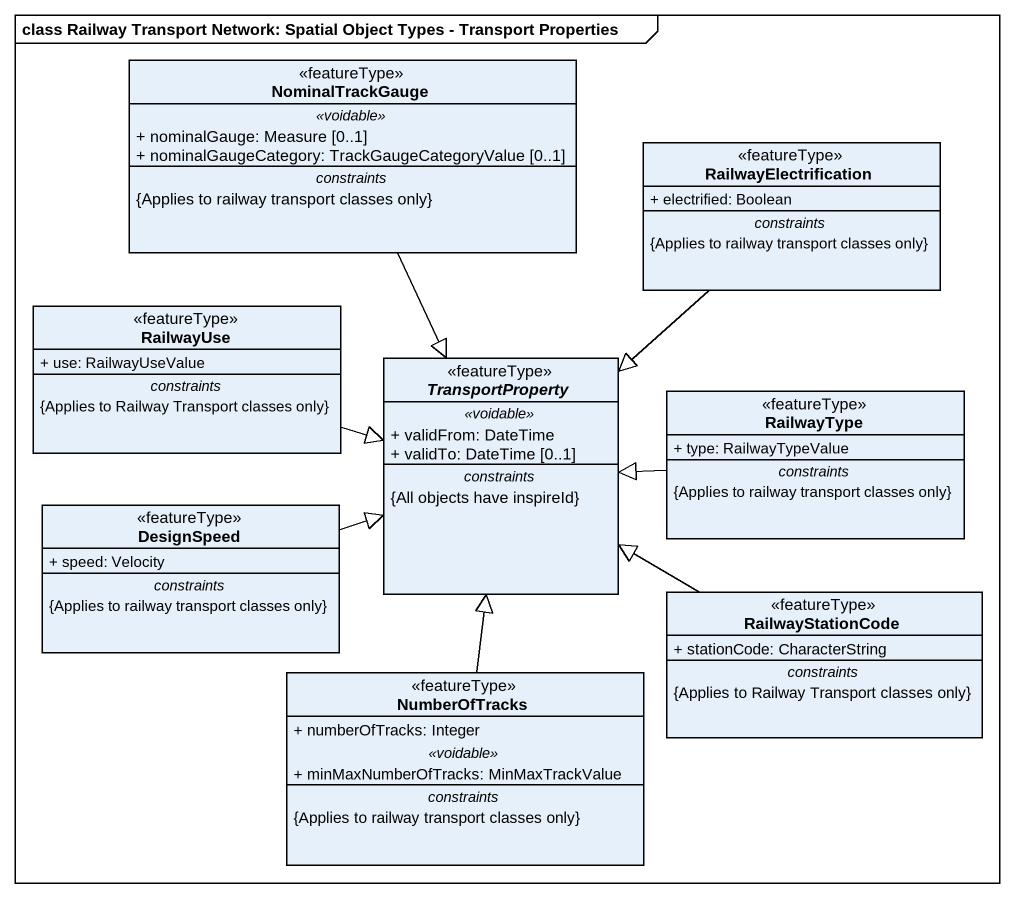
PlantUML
@startuml
mainframe class Railway Transport Network: Spatial Object Types - Transport Properties
hide circle
hide empty members
skinparam classAttributeIconSize 0
class NominalTrackGauge <<featureType>> {
  .. <<voidable>> ..
  + nominalGauge: Measure [0..1]
  + nominalGaugeCategory: TrackGaugeCategoryValue [0..1]
  -- constraints --
  {Applies to railway transport classes only}
}
class RailwayElectrification <<featureType>> {
  + electrified: Boolean
  -- constraints --
  {Applies to railway transport classes only}
}
class RailwayUse <<featureType>> {
  + use: RailwayUseValue
  -- constraints --
  {Applies to Railway Transport classes only}
}
abstract class TransportProperty <<featureType>> {
  .. <<voidable>> ..
  + validFrom: DateTime
  + validTo: DateTime [0..1]
  -- constraints --
  {All objects have inspireId}
}
class RailwayType <<featureType>> {
  + type: RailwayTypeValue
  -- constraints --
  {Applies to railway transport classes only}
}
class DesignSpeed <<featureType>> {
  + speed: Velocity
  -- constraints --
  {Applies to railway transport classes only}
}
class RailwayStationCode <<featureType>> {
  + stationCode: CharacterString
  -- constraints --
  {Applies to Railway Transport classes only}
}
class NumberOfTracks <<featureType>> {
  + numberOfTracks: Integer
  .. <<voidable>> ..
  + minMaxNumberOfTracks: MinMaxTrackValue
  -- constraints --
  {Applies to railway transport classes only}
}
NominalTrackGauge --|> TransportProperty
RailwayElectrification --|> TransportProperty
RailwayUse -right-|> TransportProperty
RailwayType -left-|> TransportProperty
DesignSpeed -right-|> TransportProperty
RailwayStationCode -left-|> TransportProperty
NumberOfTracks -up-|> TransportProperty
@enduml
